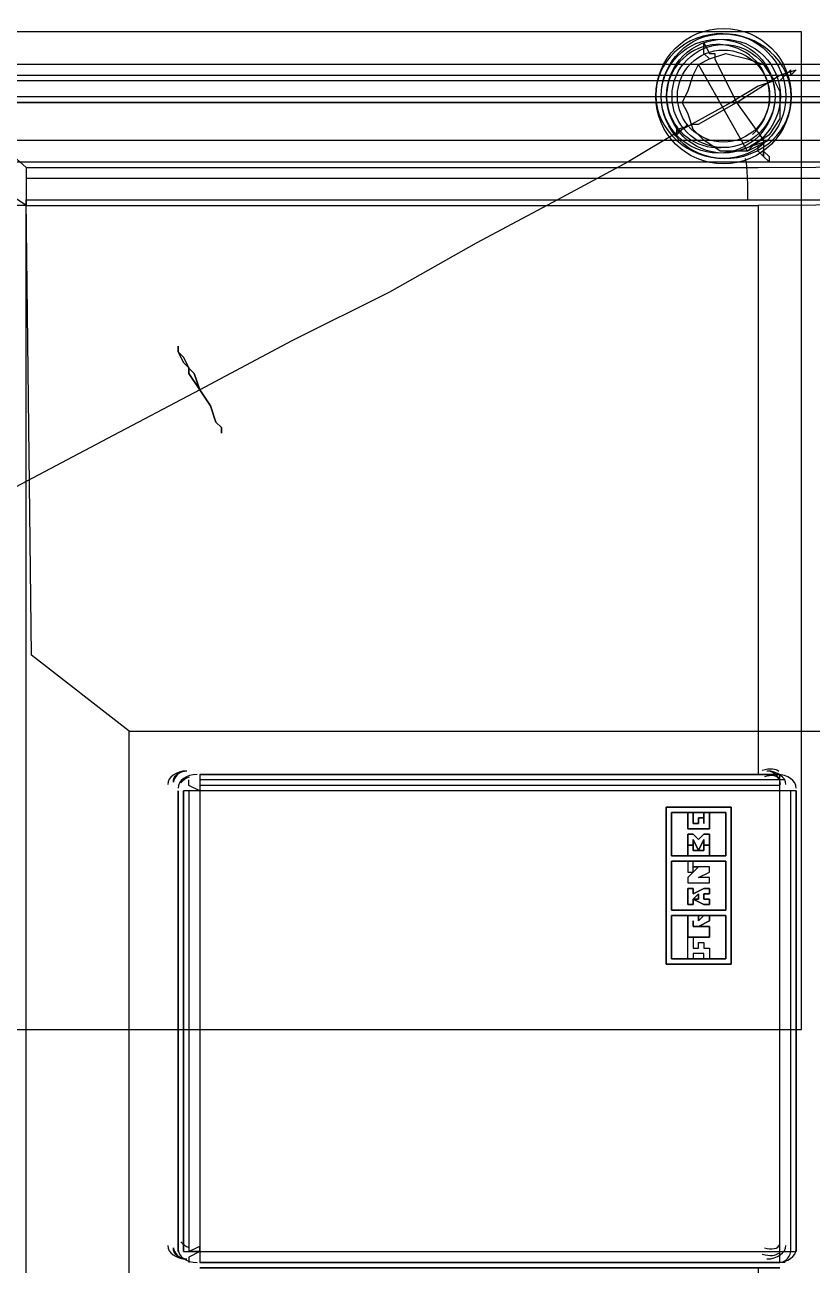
# Model space of a CAD drawing. Header units: millimetres. Extents: x -5841 to 140562, y 1006 to 102310.
# Drawn here: x 97216.3 to 97370, y 16303.5 to 16545.7 of the extents above; entities that cross this region are included whole.
import ezdxf

# ---------------------------------------------------------------- set-up
doc = ezdxf.new("R2010")
doc.units = ezdxf.units.MM
doc.header["$LTSCALE"] = 10
doc.layers.add('PDF18_1-EeAa_3D-01', color=7, linetype='Continuous')
doc.layers.add('PDF18_1-Electrical_App-01', color=7, linetype='Continuous')

msp = doc.modelspace()

# ---------------------------------------------------------------- linework, layer by layer
at = {"layer": 'PDF18_1-EeAa_3D-01', "lineweight": 25}
for points in [[(97349.91639, 16538.98708), (97348.85808, 16540.04538), (97348.85808, 16541.10369), (97348.85808, 16542.162), (97348.85808, 16541.10369), (97348.85808, 16542.162), (97349.91639, 16540.04538), (97350.97469, 16540.04538), (97350.97469, 16538.98708), (97355.20792, 16530.52062), (97363.67437, 16535.81216), (97366.84929, 16536.87046), (97365.79098, 16535.81216), (97365.79098, 16536.87046), (97364.73268, 16535.81216), (97363.67437, 16534.75385)], [(97362.61606, 16534.75385), (97363.67437, 16532.63724), (97363.67437, 16530.52062), (97363.67437, 16527.3457), (97361.55776, 16524.17078), (97358.38284, 16522.05417), (97357.32453, 16520.99586), (97356.26622, 16520.99586), (97352.033, 16520.99586), (97348.85808, 16523.11248), (97346.74147, 16525.22909), (97345.68316, 16528.40401), (97344.62485, 16530.52062), (97345.68316, 16532.63724), (97346.74147, 16535.81216), (97347.79977, 16537.92877), (97349.91639, 16538.98708), (97353.0913, 16540.04538), (97357.32453, 16538.98708), (97360.49945, 16537.92877), (97362.61606, 16534.75385), (97359.44114, 16533.69554), (97354.14961, 16530.52062), (97344.62485, 16525.22909), (97334.04179, 16518.87925), (97320.2838, 16511.47111), (97304.4092, 16503.00465), (97287.4763, 16493.47989), (97268.42678, 16483.95514), (97250.43557, 16474.43038), (97252.55218, 16471.25546), (97253.61049, 16468.08054), (97254.6688, 16467.02223), (97254.6688, 16465.96392), (97254.6688, 16467.02223), (97253.61049, 16468.08054), (97252.55218, 16471.25546), (97250.43557, 16474.43038), (97249.37726, 16477.6053), (97247.26065, 16479.72191), (97246.20234, 16481.83852), (97246.20234, 16482.89683), (97246.20234, 16481.83852), (97247.26065, 16480.78022), (97248.31896, 16478.6636), (97248.31896, 16477.6053), (97250.43557, 16474.43038), (97248.31896, 16477.6053), (97248.31896, 16478.6636), (97247.26065, 16480.78022), (97246.20234, 16481.83852), (97246.20234, 16482.89683), (97246.20234, 16481.83852), (97247.26065, 16479.72191), (97249.37726, 16477.6053), (97250.43557, 16474.43038), (97252.55218, 16471.25546), (97253.61049, 16468.08054), (97254.6688, 16467.02223), (97254.6688, 16465.96392), (97254.6688, 16467.02223), (97253.61049, 16468.08054), (97252.55218, 16471.25546), (97250.43557, 16474.43038), (97232.44436, 16464.90562), (97214.45315, 16455.38086)], [(97580.62721, 16534.75385), (97185.87887, 16534.75385), (97184.82057, 16534.75385), (97183.76226, 16534.75385), (97182.70395, 16534.75385), (97181.64565, 16535.81216), (97179.52903, 16535.81216), (97177.41242, 16536.87046), (97175.29581, 16537.92877), (97173.17919, 16537.92877), (97174.2375, 16535.81216), (97175.29581, 16534.75385), (97175.29581, 16532.63724), (97176.35411, 16531.57893), (97177.41242, 16530.52062), (97177.41242, 16529.46232), (97177.41242, 16528.40401), (97177.41242, 16174.92963), (97177.41242, 16173.87132)], [(97345.68316, 16526.2874), (97344.62485, 16525.22909), (97343.56655, 16524.17078), (97343.56655, 16525.22909), (97346.74147, 16526.2874), (97347.79977, 16526.2874), (97355.20792, 16530.52062), (97360.49945, 16523.11248), (97360.49945, 16522.05417), (97360.49945, 16520.99586), (97361.55776, 16519.93756), (97361.55776, 16518.87925), (97360.49945, 16519.93756), (97360.49945, 16520.99586), (97360.49945, 16519.93756), (97359.44114, 16520.99586), (97359.44114, 16522.05417), (97357.32453, 16520.99586), (97347.79977, 16537.92877)], [(97347.79977, 16537.92877), (97347.79977, 16537.92877)], [(97350.97469, 16538.98708), (97350.97469, 16538.98708)], [(97366.84929, 16536.87046), (97366.84929, 16536.87046)], [(97181.64565, 16535.81216), (97584.86044, 16535.81216)], [(97576.39398, 16530.52062), (97574.27737, 16530.52062), (97574.27737, 16531.57893), (97192.22871, 16531.57893), (97192.22871, 16530.52062), (97190.1121, 16530.52062), (97185.87887, 16534.75385)], [(97362.61606, 16534.75385), (97362.61606, 16534.75385)], [(97363.67437, 16535.81216), (97363.67437, 16535.81216)], [(97363.67437, 16535.81216), (97363.67437, 16535.81216)], [(97364.73268, 16535.81216), (97364.73268, 16535.81216)], [(97365.79098, 16535.81216), (97365.79098, 16535.81216)], [(97564.75261, 16526.2874), (97570.04414, 16526.2874), (97574.27737, 16530.52062), (97192.22871, 16530.52062), (97196.46194, 16526.2874), (97201.75347, 16526.2874)], [(97192.22871, 16530.52062), (97574.27737, 16530.52062)], [(97199.63686, 16529.46232), (97209.16162, 16523.11248), (97505.48745, 16523.11248), (97557.34447, 16523.11248), (97566.86923, 16529.46232)], [(97355.20792, 16530.52062), (97355.20792, 16530.52062)], [(97355.20792, 16530.52062), (97355.20792, 16530.52062)], [(97207.045, 16526.2874), (97216.56976, 16517.82094), (97359.44114, 16517.82094), (97550.99463, 16518.87925), (97559.46108, 16526.2874)], [(97344.62485, 16525.22909), (97343.56655, 16524.17078), (97344.62485, 16525.22909)], [(97216.56976, 16510.4128), (97213.39484, 16512.52941), (97211.27823, 16514.64603), (97210.21992, 16515.70433), (97200.69516, 16523.11248)], [(97356.26622, 16520.99586), (97355.20792, 16520.99586), (97361.55776, 16523.11248), (97359.44114, 16522.05417), (97357.32453, 16520.99586)], [(97361.55776, 16523.11248), (97361.55776, 16523.11248)], [(97355.20792, 16520.99586), (97355.20792, 16520.99586)], [(97356.26622, 16520.99586), (97356.26622, 16520.99586)], [(97357.32453, 16520.99586), (97357.32453, 16520.99586)], [(97359.44114, 16522.05417), (97359.44114, 16522.05417)], [(97216.56976, 16517.82094), (97216.56976, 16516.76264), (97216.56976, 16515.70433), (97216.56976, 16514.64603), (97216.56976, 16513.58772), (97216.56976, 16511.47111), (97216.56976, 16510.4128), (97212.33654, 16510.4128), (97209.16162, 16510.4128), (97207.045, 16510.4128)], [(97211.27823, 16518.87925), (97506.54575, 16518.87925), (97556.28616, 16518.87925)], [(97216.56976, 16517.82094), (97216.56976, 16517.82094)], [(97359.44114, 16517.82094), (97359.44114, 16517.82094)], [(97216.56976, 16515.70433), (97359.44114, 16515.70433), (97550.99463, 16515.70433)], [(97236.67759, 16407.75707), (97217.62807, 16422.57336), (97216.56976, 16511.47111), (97506.54575, 16511.47111)], [(97216.56976, 16511.47111), (97216.56976, 16511.47111)], [(97359.44114, 16302.98472), (97363.67437, 16302.98472), (97250.43557, 16302.98472), (97359.44114, 16302.98472), (97359.44114, 16191.86253), (97216.56976, 16191.86253), (97216.56976, 16510.4128), (97359.44114, 16510.4128), (97359.44114, 16399.29061), (97250.43557, 16399.29061), (97250.43557, 16398.23231), (97250.43557, 16396.11569), (97248.31896, 16396.11569), (97247.26065, 16396.11569)], [(97216.56976, 16510.4128), (97216.56976, 16510.4128)], [(97359.44114, 16191.86253), (97550.99463, 16191.86253), (97550.99463, 16511.47111), (97359.44114, 16510.4128)], [(97359.44114, 16510.4128), (97359.44114, 16510.4128)], [(97359.44114, 16510.4128), (97359.44114, 16510.4128)], [(97250.43557, 16474.43038), (97250.43557, 16474.43038)], [(97250.43557, 16474.43038), (97250.43557, 16474.43038)], [(97217.62807, 16422.57336), (97217.62807, 16422.57336)], [(97236.67759, 16407.75707), (97236.67759, 16407.75707)], [(97250.43557, 16399.29061), (97363.67437, 16399.29061), (97359.44114, 16399.29061)], [(97250.43557, 16399.29061), (97250.43557, 16399.29061)], [(97363.67437, 16399.29061), (97250.43557, 16399.29061), (97363.67437, 16399.29061)], [(97250.43557, 16399.29061), (97250.43557, 16399.29061)], [(97250.43557, 16399.29061), (97250.43557, 16399.29061)], [(97250.43557, 16399.29061), (97250.43557, 16399.29061)], [(97359.44114, 16399.29061), (97359.44114, 16399.29061)], [(97363.67437, 16399.29061), (97363.67437, 16399.29061)], [(97363.67437, 16399.29061), (97363.67437, 16399.29061)], [(97366.84929, 16396.11569), (97365.79098, 16396.11569), (97363.67437, 16396.11569), (97363.67437, 16398.23231), (97363.67437, 16399.29061)], [(97363.67437, 16399.29061), (97363.67437, 16399.29061)], [(97363.67437, 16399.29061), (97363.67437, 16399.29061)], [(97363.67437, 16399.29061), (97363.67437, 16399.29061)], [(97247.26065, 16398.23231), (97247.26065, 16398.23231)], [(97250.43557, 16396.11569), (97248.31896, 16397.174), (97248.31896, 16398.23231)], [(97248.31896, 16398.23231), (97248.31896, 16398.23231)], [(97248.31896, 16396.11569), (97248.31896, 16306.15964), (97250.43557, 16306.15964), (97363.67437, 16306.15964), (97363.67437, 16397.174), (97250.43557, 16397.174), (97250.43557, 16306.15964), (97250.43557, 16307.21794), (97250.43557, 16306.15964), (97363.67437, 16306.15964), (97363.67437, 16397.174), (97250.43557, 16397.174), (97250.43557, 16306.15964), (97248.31896, 16306.15964), (97250.43557, 16307.21794)], [(97364.73268, 16398.23231), (97363.67437, 16398.23231), (97250.43557, 16398.23231)], [(97250.43557, 16397.174), (97250.43557, 16397.174)], [(97250.43557, 16397.174), (97250.43557, 16397.174)], [(97363.67437, 16397.174), (97363.67437, 16397.174)], [(97363.67437, 16397.174), (97363.67437, 16397.174)], [(97365.79098, 16398.23231), (97365.79098, 16398.23231)], [(97365.79098, 16398.23231), (97365.79098, 16398.23231)], [(97246.20234, 16396.11569), (97246.20234, 16396.11569)], [(97247.26065, 16306.15964), (97247.26065, 16396.11569), (97247.26065, 16306.15964)], [(97247.26065, 16396.11569), (97247.26065, 16396.11569)], [(97247.26065, 16396.11569), (97247.26065, 16396.11569)], [(97250.43557, 16396.11569), (97250.43557, 16396.11569)], [(97363.67437, 16396.11569), (97363.67437, 16396.11569)], [(97366.84929, 16396.11569), (97366.84929, 16396.11569)], [(97366.84929, 16306.15964), (97366.84929, 16396.11569), (97366.84929, 16306.15964)], [(97366.84929, 16396.11569), (97366.84929, 16396.11569)], [(97366.84929, 16396.11569), (97366.84929, 16396.11569)], [(97366.84929, 16396.11569), (97366.84929, 16396.11569)], [(97341.44993, 16392.94077), (97354.14961, 16392.94077), (97341.44993, 16392.94077)], [(97341.44993, 16362.24988), (97341.44993, 16392.94077), (97341.44993, 16362.24988)], [(97341.44993, 16392.94077), (97341.44993, 16392.94077)], [(97341.44993, 16392.94077), (97341.44993, 16392.94077)], [(97342.50824, 16391.88247), (97342.50824, 16383.41601), (97342.50824, 16391.88247)], [(97342.50824, 16391.88247), (97353.0913, 16391.88247), (97342.50824, 16391.88247)], [(97342.50824, 16391.88247), (97342.50824, 16391.88247)], [(97342.50824, 16391.88247), (97342.50824, 16391.88247)], [(97345.68316, 16391.88247), (97345.68316, 16391.88247)], [(97345.68316, 16391.88247), (97345.68316, 16391.88247)], [(97345.68316, 16391.88247), (97345.68316, 16391.88247)], [(97346.74147, 16391.88247), (97346.74147, 16391.88247)], [(97346.74147, 16391.88247), (97346.74147, 16391.88247)], [(97346.74147, 16391.88247), (97346.74147, 16391.88247)], [(97348.85808, 16391.88247), (97348.85808, 16391.88247)], [(97348.85808, 16391.88247), (97348.85808, 16391.88247)], [(97348.85808, 16391.88247), (97348.85808, 16391.88247)], [(97349.91639, 16391.88247), (97349.91639, 16391.88247)], [(97349.91639, 16391.88247), (97349.91639, 16391.88247)], [(97349.91639, 16391.88247), (97349.91639, 16391.88247)], [(97353.0913, 16383.41601), (97353.0913, 16391.88247), (97353.0913, 16383.41601)], [(97353.0913, 16391.88247), (97353.0913, 16391.88247)], [(97353.0913, 16391.88247), (97353.0913, 16391.88247)], [(97354.14961, 16362.24988), (97354.14961, 16392.94077), (97354.14961, 16362.24988)], [(97354.14961, 16392.94077), (97354.14961, 16392.94077)], [(97354.14961, 16392.94077), (97354.14961, 16392.94077)], [(97346.74147, 16390.82416), (97346.74147, 16390.82416)], [(97346.74147, 16390.82416), (97346.74147, 16390.82416)], [(97346.74147, 16390.82416), (97346.74147, 16390.82416)], [(97346.74147, 16389.76585), (97346.74147, 16389.76585)], [(97346.74147, 16389.76585), (97346.74147, 16389.76585)], [(97346.74147, 16389.76585), (97346.74147, 16389.76585)], [(97347.79977, 16390.82416), (97347.79977, 16390.82416)], [(97347.79977, 16390.82416), (97347.79977, 16390.82416)], [(97347.79977, 16390.82416), (97347.79977, 16390.82416)], [(97347.79977, 16389.76585), (97347.79977, 16389.76585)], [(97347.79977, 16389.76585), (97347.79977, 16389.76585)], [(97347.79977, 16389.76585), (97347.79977, 16389.76585)], [(97348.85808, 16390.82416), (97348.85808, 16390.82416)], [(97348.85808, 16390.82416), (97348.85808, 16390.82416)], [(97348.85808, 16390.82416), (97348.85808, 16390.82416)], [(97348.85808, 16390.82416), (97348.85808, 16390.82416)], [(97348.85808, 16390.82416), (97348.85808, 16390.82416)], [(97348.85808, 16390.82416), (97348.85808, 16390.82416)], [(97348.85808, 16389.76585), (97348.85808, 16389.76585)], [(97348.85808, 16389.76585), (97348.85808, 16389.76585)], [(97348.85808, 16389.76585), (97348.85808, 16389.76585)], [(97345.68316, 16388.70755), (97345.68316, 16388.70755)], [(97345.68316, 16388.70755), (97345.68316, 16388.70755)], [(97345.68316, 16388.70755), (97345.68316, 16388.70755)], [(97345.68316, 16387.64924), (97345.68316, 16387.64924)], [(97345.68316, 16387.64924), (97345.68316, 16387.64924)], [(97345.68316, 16387.64924), (97345.68316, 16387.64924)], [(97346.74147, 16388.70755), (97346.74147, 16388.70755)], [(97346.74147, 16388.70755), (97346.74147, 16388.70755)], [(97346.74147, 16388.70755), (97346.74147, 16388.70755)], [(97346.74147, 16387.64924), (97346.74147, 16387.64924)], [(97346.74147, 16387.64924), (97346.74147, 16387.64924)], [(97346.74147, 16387.64924), (97346.74147, 16387.64924)], [(97346.74147, 16386.59093), (97346.74147, 16386.59093)], [(97346.74147, 16386.59093), (97346.74147, 16386.59093)], [(97346.74147, 16386.59093), (97346.74147, 16386.59093)], [(97347.79977, 16386.59093), (97347.79977, 16386.59093)], [(97347.79977, 16386.59093), (97347.79977, 16386.59093)], [(97347.79977, 16386.59093), (97347.79977, 16386.59093)], [(97348.85808, 16388.70755), (97348.85808, 16388.70755)], [(97348.85808, 16388.70755), (97348.85808, 16388.70755)], [(97348.85808, 16388.70755), (97348.85808, 16388.70755)], [(97348.85808, 16387.64924), (97348.85808, 16387.64924)], [(97348.85808, 16387.64924), (97348.85808, 16387.64924)], [(97348.85808, 16387.64924), (97348.85808, 16387.64924)], [(97348.85808, 16387.64924), (97348.85808, 16387.64924)], [(97348.85808, 16386.59093), (97348.85808, 16386.59093)], [(97348.85808, 16386.59093), (97348.85808, 16386.59093)], [(97348.85808, 16386.59093), (97348.85808, 16386.59093)], [(97349.91639, 16388.70755), (97349.91639, 16388.70755)], [(97349.91639, 16388.70755), (97349.91639, 16388.70755)], [(97349.91639, 16388.70755), (97349.91639, 16388.70755)], [(97349.91639, 16387.64924), (97349.91639, 16387.64924)], [(97349.91639, 16387.64924), (97349.91639, 16387.64924)], [(97349.91639, 16387.64924), (97349.91639, 16387.64924)], [(97345.68316, 16385.53263), (97345.68316, 16385.53263)], [(97345.68316, 16385.53263), (97345.68316, 16385.53263)], [(97345.68316, 16385.53263), (97345.68316, 16385.53263)], [(97345.68316, 16385.53263), (97345.68316, 16385.53263)], [(97345.68316, 16385.53263), (97345.68316, 16385.53263)], [(97345.68316, 16385.53263), (97345.68316, 16385.53263)], [(97346.74147, 16385.53263), (97346.74147, 16385.53263)], [(97346.74147, 16385.53263), (97346.74147, 16385.53263)], [(97346.74147, 16385.53263), (97346.74147, 16385.53263)], [(97346.74147, 16385.53263), (97346.74147, 16385.53263)], [(97346.74147, 16385.53263), (97346.74147, 16385.53263)], [(97346.74147, 16385.53263), (97346.74147, 16385.53263)], [(97346.74147, 16384.47432), (97346.74147, 16384.47432)], [(97346.74147, 16384.47432), (97346.74147, 16384.47432)], [(97346.74147, 16384.47432), (97346.74147, 16384.47432)], [(97347.79977, 16384.47432), (97347.79977, 16384.47432)], [(97347.79977, 16384.47432), (97347.79977, 16384.47432)], [(97347.79977, 16384.47432), (97347.79977, 16384.47432)], [(97347.79977, 16384.47432), (97347.79977, 16384.47432)], [(97347.79977, 16384.47432), (97347.79977, 16384.47432)], [(97347.79977, 16384.47432), (97347.79977, 16384.47432)], [(97348.85808, 16385.53263), (97348.85808, 16385.53263)], [(97348.85808, 16385.53263), (97348.85808, 16385.53263)], [(97348.85808, 16385.53263), (97348.85808, 16385.53263)], [(97348.85808, 16385.53263), (97348.85808, 16385.53263)], [(97348.85808, 16385.53263), (97348.85808, 16385.53263)], [(97348.85808, 16385.53263), (97348.85808, 16385.53263)], [(97348.85808, 16384.47432), (97348.85808, 16384.47432)], [(97348.85808, 16384.47432), (97348.85808, 16384.47432)], [(97348.85808, 16384.47432), (97348.85808, 16384.47432)], [(97349.91639, 16385.53263), (97349.91639, 16385.53263)], [(97349.91639, 16385.53263), (97349.91639, 16385.53263)], [(97349.91639, 16385.53263), (97349.91639, 16385.53263)], [(97349.91639, 16385.53263), (97349.91639, 16385.53263)], [(97349.91639, 16385.53263), (97349.91639, 16385.53263)], [(97349.91639, 16385.53263), (97349.91639, 16385.53263)], [(97353.0913, 16383.41601), (97342.50824, 16383.41601), (97353.0913, 16383.41601)], [(97342.50824, 16383.41601), (97342.50824, 16383.41601)], [(97342.50824, 16383.41601), (97342.50824, 16383.41601)], [(97342.50824, 16382.35771), (97353.0913, 16382.35771), (97342.50824, 16382.35771)], [(97342.50824, 16382.35771), (97342.50824, 16372.83295), (97342.50824, 16382.35771)], [(97342.50824, 16382.35771), (97342.50824, 16382.35771)], [(97342.50824, 16382.35771), (97342.50824, 16382.35771)], [(97345.68316, 16383.41601), (97345.68316, 16383.41601)], [(97345.68316, 16383.41601), (97345.68316, 16383.41601)], [(97345.68316, 16383.41601), (97345.68316, 16383.41601)], [(97345.68316, 16382.35771), (97345.68316, 16382.35771)], [(97345.68316, 16382.35771), (97345.68316, 16382.35771)], [(97345.68316, 16382.35771), (97345.68316, 16382.35771)], [(97346.74147, 16383.41601), (97346.74147, 16383.41601)], [(97346.74147, 16383.41601), (97346.74147, 16383.41601)], [(97346.74147, 16383.41601), (97346.74147, 16383.41601)], [(97346.74147, 16382.35771), (97346.74147, 16382.35771)], [(97346.74147, 16382.35771), (97346.74147, 16382.35771)], [(97346.74147, 16382.35771), (97346.74147, 16382.35771)], [(97348.85808, 16383.41601), (97348.85808, 16383.41601)], [(97348.85808, 16383.41601), (97348.85808, 16383.41601)], [(97348.85808, 16383.41601), (97348.85808, 16383.41601)], [(97349.91639, 16383.41601), (97349.91639, 16383.41601)], [(97349.91639, 16383.41601), (97349.91639, 16383.41601)], [(97349.91639, 16383.41601), (97349.91639, 16383.41601)], [(97353.0913, 16383.41601), (97353.0913, 16383.41601)], [(97353.0913, 16383.41601), (97353.0913, 16383.41601)], [(97353.0913, 16372.83295), (97353.0913, 16382.35771), (97353.0913, 16372.83295)], [(97353.0913, 16382.35771), (97353.0913, 16382.35771)], [(97353.0913, 16382.35771), (97353.0913, 16382.35771)], [(97345.68316, 16380.2411), (97345.68316, 16380.2411)], [(97345.68316, 16380.2411), (97345.68316, 16380.2411)], [(97345.68316, 16380.2411), (97345.68316, 16380.2411)], [(97346.74147, 16381.2994), (97346.74147, 16381.2994)], [(97346.74147, 16381.2994), (97346.74147, 16381.2994)], [(97346.74147, 16381.2994), (97346.74147, 16381.2994)], [(97346.74147, 16381.2994), (97346.74147, 16381.2994)], [(97346.74147, 16381.2994), (97346.74147, 16381.2994)], [(97346.74147, 16381.2994), (97346.74147, 16381.2994)], [(97346.74147, 16380.2411), (97346.74147, 16380.2411)], [(97346.74147, 16380.2411), (97346.74147, 16380.2411)], [(97346.74147, 16380.2411), (97346.74147, 16380.2411)], [(97347.79977, 16381.2994), (97347.79977, 16381.2994)], [(97347.79977, 16381.2994), (97347.79977, 16381.2994)], [(97347.79977, 16381.2994), (97347.79977, 16381.2994)], [(97349.91639, 16381.2994), (97349.91639, 16381.2994)], [(97349.91639, 16381.2994), (97349.91639, 16381.2994)], [(97349.91639, 16381.2994), (97349.91639, 16381.2994)], [(97349.91639, 16380.2411), (97349.91639, 16380.2411)], [(97349.91639, 16380.2411), (97349.91639, 16380.2411)], [(97349.91639, 16380.2411), (97349.91639, 16380.2411)], [(97345.68316, 16379.18279), (97345.68316, 16379.18279)], [(97345.68316, 16379.18279), (97345.68316, 16379.18279)], [(97345.68316, 16379.18279), (97345.68316, 16379.18279)], [(97345.68316, 16378.12448), (97345.68316, 16378.12448)], [(97345.68316, 16378.12448), (97345.68316, 16378.12448)], [(97345.68316, 16378.12448), (97345.68316, 16378.12448)], [(97345.68316, 16377.06618), (97345.68316, 16377.06618)], [(97345.68316, 16377.06618), (97345.68316, 16377.06618)], [(97346.74147, 16378.12448), (97346.74147, 16378.12448)], [(97346.74147, 16378.12448), (97346.74147, 16378.12448)], [(97346.74147, 16378.12448), (97346.74147, 16378.12448)], [(97346.74147, 16377.06618), (97346.74147, 16377.06618)], [(97346.74147, 16377.06618), (97346.74147, 16377.06618)], [(97347.79977, 16379.18279), (97347.79977, 16379.18279)], [(97347.79977, 16379.18279), (97347.79977, 16379.18279)], [(97347.79977, 16379.18279), (97347.79977, 16379.18279)], [(97348.85808, 16379.18279), (97348.85808, 16379.18279)], [(97348.85808, 16379.18279), (97348.85808, 16379.18279)], [(97348.85808, 16379.18279), (97348.85808, 16379.18279)], [(97348.85808, 16378.12448), (97348.85808, 16378.12448)], [(97348.85808, 16378.12448), (97348.85808, 16378.12448)], [(97348.85808, 16378.12448), (97348.85808, 16378.12448)], [(97348.85808, 16378.12448), (97348.85808, 16378.12448)], [(97348.85808, 16378.12448), (97348.85808, 16378.12448)], [(97348.85808, 16377.06618), (97348.85808, 16377.06618)], [(97348.85808, 16377.06618), (97348.85808, 16377.06618)], [(97349.91639, 16379.18279), (97349.91639, 16379.18279)], [(97349.91639, 16379.18279), (97349.91639, 16379.18279)], [(97349.91639, 16379.18279), (97349.91639, 16379.18279)], [(97349.91639, 16378.12448), (97349.91639, 16378.12448)], [(97349.91639, 16378.12448), (97349.91639, 16378.12448)], [(97349.91639, 16378.12448), (97349.91639, 16378.12448)], [(97349.91639, 16377.06618), (97349.91639, 16377.06618)], [(97349.91639, 16377.06618), (97349.91639, 16377.06618)], [(97346.74147, 16376.00787), (97346.74147, 16376.00787)], [(97346.74147, 16376.00787), (97346.74147, 16376.00787)], [(97346.74147, 16374.94956), (97346.74147, 16374.94956)], [(97346.74147, 16374.94956), (97346.74147, 16374.94956)], [(97346.74147, 16374.94956), (97346.74147, 16374.94956)], [(97346.74147, 16374.94956), (97346.74147, 16374.94956)], [(97347.79977, 16376.00787), (97347.79977, 16376.00787)], [(97347.79977, 16376.00787), (97347.79977, 16376.00787)], [(97347.79977, 16374.94956), (97347.79977, 16374.94956)], [(97347.79977, 16374.94956), (97347.79977, 16374.94956)], [(97347.79977, 16374.94956), (97347.79977, 16374.94956)], [(97348.85808, 16376.00787), (97348.85808, 16376.00787)], [(97348.85808, 16376.00787), (97348.85808, 16376.00787)], [(97348.85808, 16376.00787), (97348.85808, 16376.00787)], [(97348.85808, 16376.00787), (97348.85808, 16376.00787)], [(97348.85808, 16374.94956), (97348.85808, 16374.94956)], [(97348.85808, 16374.94956), (97348.85808, 16374.94956)], [(97349.91639, 16376.00787), (97349.91639, 16376.00787)], [(97349.91639, 16376.00787), (97349.91639, 16376.00787)], [(97349.91639, 16374.94956), (97349.91639, 16374.94956)], [(97349.91639, 16374.94956), (97349.91639, 16374.94956)], [(97353.0913, 16372.83295), (97342.50824, 16372.83295), (97353.0913, 16372.83295)], [(97342.50824, 16372.83295), (97342.50824, 16372.83295)], [(97342.50824, 16372.83295), (97342.50824, 16372.83295)], [(97345.68316, 16373.89126), (97345.68316, 16373.89126)], [(97345.68316, 16373.89126), (97345.68316, 16373.89126)], [(97346.74147, 16373.89126), (97346.74147, 16373.89126)], [(97346.74147, 16373.89126), (97346.74147, 16373.89126)], [(97348.85808, 16373.89126), (97348.85808, 16373.89126)], [(97348.85808, 16373.89126), (97348.85808, 16373.89126)], [(97349.91639, 16373.89126), (97349.91639, 16373.89126)], [(97349.91639, 16373.89126), (97349.91639, 16373.89126)], [(97353.0913, 16372.83295), (97353.0913, 16372.83295)], [(97353.0913, 16372.83295), (97353.0913, 16372.83295)], [(97342.50824, 16371.77464), (97353.0913, 16371.77464), (97342.50824, 16371.77464)], [(97342.50824, 16363.30819), (97342.50824, 16371.77464), (97342.50824, 16363.30819)], [(97342.50824, 16371.77464), (97342.50824, 16371.77464)], [(97342.50824, 16371.77464), (97342.50824, 16371.77464)], [(97342.50824, 16371.77464), (97342.50824, 16371.77464)], [(97345.68316, 16371.77464), (97345.68316, 16371.77464)], [(97345.68316, 16371.77464), (97345.68316, 16371.77464)], [(97345.68316, 16371.77464), (97345.68316, 16371.77464)], [(97345.68316, 16370.71634), (97345.68316, 16370.71634)], [(97345.68316, 16370.71634), (97345.68316, 16370.71634)], [(97345.68316, 16370.71634), (97345.68316, 16370.71634)], [(97346.74147, 16371.77464), (97346.74147, 16371.77464)], [(97346.74147, 16371.77464), (97346.74147, 16371.77464)], [(97346.74147, 16371.77464), (97346.74147, 16371.77464)], [(97346.74147, 16370.71634), (97346.74147, 16370.71634)], [(97346.74147, 16370.71634), (97346.74147, 16370.71634)], [(97346.74147, 16370.71634), (97346.74147, 16370.71634)], [(97346.74147, 16370.71634), (97346.74147, 16370.71634)], [(97346.74147, 16370.71634), (97346.74147, 16370.71634)], [(97346.74147, 16370.71634), (97346.74147, 16370.71634)], [(97346.74147, 16369.65803), (97346.74147, 16369.65803)], [(97346.74147, 16369.65803), (97346.74147, 16369.65803)], [(97346.74147, 16369.65803), (97346.74147, 16369.65803)], [(97346.74147, 16369.65803), (97346.74147, 16369.65803)], [(97346.74147, 16369.65803), (97346.74147, 16369.65803)], [(97346.74147, 16369.65803), (97346.74147, 16369.65803)], [(97347.79977, 16371.77464), (97347.79977, 16371.77464)], [(97347.79977, 16371.77464), (97347.79977, 16371.77464)], [(97347.79977, 16371.77464), (97347.79977, 16371.77464)], [(97347.79977, 16371.77464), (97347.79977, 16371.77464)], [(97347.79977, 16370.71634), (97347.79977, 16370.71634)], [(97347.79977, 16370.71634), (97347.79977, 16370.71634)], [(97347.79977, 16370.71634), (97347.79977, 16370.71634)], [(97347.79977, 16369.65803), (97347.79977, 16369.65803)], [(97347.79977, 16369.65803), (97347.79977, 16369.65803)], [(97347.79977, 16369.65803), (97347.79977, 16369.65803)], [(97347.79977, 16369.65803), (97347.79977, 16369.65803)], [(97347.79977, 16369.65803), (97347.79977, 16369.65803)], [(97347.79977, 16369.65803), (97347.79977, 16369.65803)], [(97348.85808, 16371.77464), (97348.85808, 16371.77464)], [(97348.85808, 16371.77464), (97348.85808, 16371.77464)], [(97348.85808, 16371.77464), (97348.85808, 16371.77464)], [(97348.85808, 16369.65803), (97348.85808, 16369.65803)], [(97348.85808, 16369.65803), (97348.85808, 16369.65803)], [(97348.85808, 16369.65803), (97348.85808, 16369.65803)], [(97349.91639, 16371.77464), (97349.91639, 16371.77464)], [(97349.91639, 16371.77464), (97349.91639, 16371.77464)], [(97349.91639, 16371.77464), (97349.91639, 16371.77464)], [(97349.91639, 16370.71634), (97349.91639, 16370.71634)], [(97349.91639, 16370.71634), (97349.91639, 16370.71634)], [(97349.91639, 16370.71634), (97349.91639, 16370.71634)], [(97349.91639, 16369.65803), (97349.91639, 16369.65803)], [(97349.91639, 16369.65803), (97349.91639, 16369.65803)], [(97349.91639, 16369.65803), (97349.91639, 16369.65803)], [(97353.0913, 16363.30819), (97353.0913, 16371.77464), (97353.0913, 16363.30819)], [(97353.0913, 16371.77464), (97353.0913, 16371.77464)], [(97353.0913, 16371.77464), (97353.0913, 16371.77464)], [(97345.68316, 16367.54142), (97345.68316, 16367.54142)], [(97345.68316, 16367.54142), (97345.68316, 16367.54142)], [(97345.68316, 16367.54142), (97345.68316, 16367.54142)], [(97345.68316, 16367.54142), (97345.68316, 16367.54142)], [(97345.68316, 16367.54142), (97345.68316, 16367.54142)], [(97346.74147, 16367.54142), (97346.74147, 16367.54142)], [(97346.74147, 16367.54142), (97346.74147, 16367.54142)], [(97346.74147, 16367.54142), (97346.74147, 16367.54142)], [(97346.74147, 16367.54142), (97346.74147, 16367.54142)], [(97346.74147, 16367.54142), (97346.74147, 16367.54142)], [(97348.85808, 16367.54142), (97348.85808, 16367.54142)], [(97348.85808, 16367.54142), (97348.85808, 16367.54142)], [(97348.85808, 16367.54142), (97348.85808, 16367.54142)], [(97349.91639, 16367.54142), (97349.91639, 16367.54142)], [(97349.91639, 16367.54142), (97349.91639, 16367.54142)], [(97349.91639, 16367.54142), (97349.91639, 16367.54142)], [(97346.74147, 16366.48311), (97346.74147, 16366.48311)], [(97346.74147, 16366.48311), (97346.74147, 16366.48311)], [(97346.74147, 16365.4248), (97346.74147, 16365.4248)], [(97346.74147, 16365.4248), (97346.74147, 16365.4248)], [(97347.79977, 16366.48311), (97347.79977, 16366.48311)], [(97347.79977, 16366.48311), (97347.79977, 16366.48311)], [(97347.79977, 16365.4248), (97347.79977, 16365.4248)], [(97347.79977, 16365.4248), (97347.79977, 16365.4248)], [(97348.85808, 16366.48311), (97348.85808, 16366.48311)], [(97348.85808, 16366.48311), (97348.85808, 16366.48311)], [(97348.85808, 16365.4248), (97348.85808, 16365.4248)], [(97348.85808, 16365.4248), (97348.85808, 16365.4248)], [(97348.85808, 16365.4248), (97348.85808, 16365.4248)], [(97348.85808, 16365.4248), (97348.85808, 16365.4248)], [(97349.91639, 16365.4248), (97349.91639, 16365.4248)], [(97349.91639, 16365.4248), (97349.91639, 16365.4248)], [(97353.0913, 16363.30819), (97342.50824, 16363.30819), (97353.0913, 16363.30819)], [(97342.50824, 16363.30819), (97342.50824, 16363.30819)], [(97342.50824, 16363.30819), (97342.50824, 16363.30819)], [(97345.68316, 16363.30819), (97345.68316, 16363.30819)], [(97345.68316, 16363.30819), (97345.68316, 16363.30819)], [(97345.68316, 16363.30819), (97345.68316, 16363.30819)], [(97346.74147, 16364.3665), (97346.74147, 16364.3665)], [(97346.74147, 16364.3665), (97346.74147, 16364.3665)], [(97346.74147, 16363.30819), (97346.74147, 16363.30819)], [(97346.74147, 16363.30819), (97346.74147, 16363.30819)], [(97348.85808, 16364.3665), (97348.85808, 16364.3665)], [(97348.85808, 16364.3665), (97348.85808, 16364.3665)], [(97348.85808, 16363.30819), (97348.85808, 16363.30819)], [(97348.85808, 16363.30819), (97348.85808, 16363.30819)], [(97349.91639, 16363.30819), (97349.91639, 16363.30819)], [(97349.91639, 16363.30819), (97349.91639, 16363.30819)], [(97353.0913, 16363.30819), (97353.0913, 16363.30819)], [(97353.0913, 16363.30819), (97353.0913, 16363.30819)], [(97341.44993, 16362.24988), (97354.14961, 16362.24988), (97341.44993, 16362.24988)], [(97341.44993, 16362.24988), (97341.44993, 16362.24988)], [(97341.44993, 16362.24988), (97341.44993, 16362.24988)], [(97354.14961, 16362.24988), (97354.14961, 16362.24988)], [(97354.14961, 16362.24988), (97354.14961, 16362.24988)], [(97250.43557, 16307.21794), (97250.43557, 16307.21794)], [(97246.20234, 16306.15964), (97246.20234, 16306.15964)], [(97247.26065, 16306.15964), (97248.31896, 16306.15964), (97250.43557, 16306.15964), (97250.43557, 16304.04302), (97363.67437, 16304.04302), (97363.67437, 16306.15964), (97365.79098, 16306.15964), (97366.84929, 16306.15964)], [(97247.26065, 16306.15964), (97247.26065, 16306.15964)], [(97247.26065, 16306.15964), (97247.26065, 16306.15964)], [(97248.31896, 16306.15964), (97248.31896, 16306.15964)], [(97250.43557, 16306.15964), (97248.31896, 16305.10133), (97248.31896, 16304.04302)], [(97250.43557, 16306.15964), (97250.43557, 16306.15964)], [(97250.43557, 16306.15964), (97250.43557, 16306.15964)], [(97250.43557, 16306.15964), (97250.43557, 16306.15964)], [(97250.43557, 16306.15964), (97250.43557, 16306.15964)], [(97250.43557, 16306.15964), (97250.43557, 16306.15964)], [(97363.67437, 16306.15964), (97363.67437, 16306.15964)], [(97363.67437, 16306.15964), (97363.67437, 16306.15964)], [(97363.67437, 16306.15964), (97363.67437, 16306.15964)], [(97363.67437, 16306.15964), (97363.67437, 16306.15964)], [(97363.67437, 16306.15964), (97363.67437, 16306.15964)], [(97363.67437, 16306.15964), (97363.67437, 16306.15964)], [(97363.67437, 16306.15964), (97363.67437, 16306.15964)], [(97363.67437, 16306.15964), (97363.67437, 16306.15964)], [(97366.84929, 16306.15964), (97366.84929, 16306.15964)], [(97366.84929, 16306.15964), (97366.84929, 16306.15964)], [(97366.84929, 16306.15964), (97366.84929, 16306.15964)], [(97366.84929, 16306.15964), (97366.84929, 16306.15964)], [(97366.84929, 16306.15964), (97366.84929, 16306.15964)], [(97247.26065, 16304.04302), (97247.26065, 16304.04302)], [(97248.31896, 16304.04302), (97248.31896, 16304.04302)], [(97250.43557, 16304.04302), (97363.67437, 16304.04302), (97250.43557, 16304.04302)], [(97250.43557, 16304.04302), (97250.43557, 16304.04302)], [(97250.43557, 16304.04302), (97250.43557, 16304.04302)], [(97250.43557, 16304.04302), (97250.43557, 16304.04302)], [(97363.67437, 16304.04302), (97363.67437, 16304.04302)], [(97363.67437, 16304.04302), (97363.67437, 16304.04302)], [(97363.67437, 16304.04302), (97363.67437, 16304.04302)], [(97365.79098, 16304.04302), (97365.79098, 16304.04302)], [(97365.79098, 16304.04302), (97365.79098, 16304.04302)]]:
    msp.add_lwpolyline(points, dxfattribs=at)
for points in [[(97593.32689, 16537.92877), (97173.17919, 16537.92877), (97173.17919, 16164.34656), (97593.32689, 16164.34656)], [(97375.31574, 16296.63488), (97236.67759, 16296.63488), (97236.67759, 16407.75707), (97375.31574, 16407.75707)], [(97246.20234, 16396.11569), (97246.20234, 16306.15964)], [(97363.67437, 16306.15964), (97363.67437, 16396.11569), (97250.43557, 16396.11569), (97250.43557, 16306.15964)], [(97366.84929, 16306.15964), (97366.84929, 16396.11569)], [(97346.74147, 16388.70755), (97348.85808, 16388.70755), (97349.91639, 16388.70755), (97349.91639, 16391.88247), (97348.85808, 16391.88247), (97348.85808, 16390.82416), (97348.85808, 16389.76585), (97348.85808, 16390.82416), (97347.79977, 16390.82416), (97347.79977, 16389.76585), (97346.74147, 16389.76585), (97346.74147, 16390.82416), (97346.74147, 16391.88247), (97345.68316, 16391.88247), (97345.68316, 16388.70755), (97346.74147, 16388.70755), (97345.68316, 16388.70755), (97345.68316, 16391.88247), (97346.74147, 16391.88247), (97346.74147, 16390.82416), (97346.74147, 16389.76585), (97347.79977, 16389.76585), (97347.79977, 16390.82416), (97348.85808, 16390.82416), (97348.85808, 16389.76585), (97348.85808, 16390.82416), (97348.85808, 16391.88247), (97349.91639, 16391.88247), (97349.91639, 16388.70755), (97348.85808, 16388.70755)], [(97346.74147, 16383.41601), (97348.85808, 16383.41601), (97349.91639, 16383.41601), (97349.91639, 16385.53263), (97348.85808, 16385.53263), (97348.85808, 16384.47432), (97347.79977, 16384.47432), (97348.85808, 16386.59093), (97348.85808, 16385.53263), (97349.91639, 16385.53263), (97349.91639, 16387.64924), (97348.85808, 16387.64924), (97347.79977, 16386.59093), (97346.74147, 16387.64924), (97345.68316, 16387.64924), (97345.68316, 16385.53263), (97346.74147, 16385.53263), (97346.74147, 16386.59093), (97347.79977, 16384.47432), (97346.74147, 16384.47432), (97346.74147, 16385.53263), (97345.68316, 16385.53263), (97345.68316, 16383.41601), (97346.74147, 16383.41601), (97345.68316, 16383.41601), (97345.68316, 16385.53263), (97346.74147, 16385.53263), (97346.74147, 16384.47432), (97347.79977, 16384.47432), (97346.74147, 16386.59093), (97346.74147, 16385.53263), (97345.68316, 16385.53263), (97345.68316, 16387.64924), (97346.74147, 16387.64924), (97347.79977, 16386.59093), (97348.85808, 16387.64924), (97349.91639, 16387.64924), (97349.91639, 16385.53263), (97348.85808, 16385.53263), (97348.85808, 16386.59093), (97347.79977, 16384.47432), (97348.85808, 16384.47432), (97348.85808, 16385.53263), (97349.91639, 16385.53263), (97349.91639, 16383.41601), (97348.85808, 16383.41601)], [(97349.91639, 16378.12448), (97349.91639, 16379.18279), (97348.85808, 16379.18279), (97347.79977, 16379.18279), (97349.91639, 16380.2411), (97349.91639, 16381.2994), (97346.74147, 16381.2994), (97346.74147, 16382.35771), (97345.68316, 16382.35771), (97345.68316, 16380.2411), (97346.74147, 16380.2411), (97346.74147, 16381.2994), (97347.79977, 16381.2994), (97345.68316, 16379.18279), (97345.68316, 16378.12448), (97346.74147, 16378.12448), (97348.85808, 16378.12448), (97349.91639, 16378.12448), (97349.91639, 16379.18279), (97348.85808, 16379.18279), (97347.79977, 16379.18279), (97349.91639, 16380.2411), (97349.91639, 16381.2994), (97346.74147, 16381.2994), (97346.74147, 16382.35771), (97345.68316, 16382.35771), (97345.68316, 16380.2411), (97346.74147, 16380.2411), (97346.74147, 16381.2994), (97347.79977, 16381.2994), (97345.68316, 16379.18279), (97345.68316, 16378.12448), (97346.74147, 16378.12448), (97348.85808, 16378.12448)], [(97346.74147, 16374.94956), (97346.74147, 16373.89126), (97345.68316, 16373.89126), (97345.68316, 16377.06618), (97346.74147, 16377.06618), (97346.74147, 16376.00787), (97348.85808, 16377.06618), (97349.91639, 16377.06618), (97349.91639, 16376.00787), (97348.85808, 16376.00787), (97348.85808, 16374.94956), (97349.91639, 16374.94956), (97349.91639, 16373.89126), (97348.85808, 16373.89126)], [(97346.74147, 16373.89126), (97346.74147, 16374.94956), (97348.85808, 16373.89126), (97349.91639, 16373.89126), (97349.91639, 16374.94956), (97348.85808, 16374.94956), (97348.85808, 16376.00787), (97349.91639, 16376.00787), (97349.91639, 16377.06618), (97348.85808, 16377.06618), (97346.74147, 16376.00787), (97346.74147, 16377.06618), (97345.68316, 16377.06618), (97345.68316, 16373.89126)], [(97347.79977, 16374.94956), (97347.79977, 16376.00787), (97346.74147, 16374.94956)], [(97347.79977, 16376.00787), (97347.79977, 16374.94956), (97346.74147, 16374.94956)], [(97346.74147, 16367.54142), (97348.85808, 16367.54142), (97349.91639, 16367.54142), (97349.91639, 16369.65803), (97348.85808, 16369.65803), (97347.79977, 16369.65803), (97349.91639, 16370.71634), (97349.91639, 16371.77464), (97348.85808, 16371.77464), (97347.79977, 16370.71634), (97347.79977, 16371.77464), (97346.74147, 16371.77464), (97345.68316, 16371.77464), (97345.68316, 16370.71634), (97345.68316, 16367.54142)], [(97346.74147, 16367.54142), (97345.68316, 16367.54142), (97345.68316, 16370.71634), (97345.68316, 16371.77464), (97346.74147, 16371.77464), (97347.79977, 16371.77464), (97347.79977, 16370.71634), (97348.85808, 16371.77464), (97349.91639, 16371.77464), (97349.91639, 16370.71634), (97347.79977, 16369.65803), (97348.85808, 16369.65803), (97349.91639, 16369.65803), (97349.91639, 16367.54142), (97348.85808, 16367.54142)], [(97346.74147, 16370.71634), (97346.74147, 16369.65803), (97347.79977, 16369.65803), (97346.74147, 16369.65803)], [(97346.74147, 16370.71634), (97346.74147, 16369.65803), (97347.79977, 16369.65803), (97346.74147, 16369.65803)], [(97345.68316, 16367.54142), (97346.74147, 16367.54142), (97346.74147, 16366.48311), (97346.74147, 16365.4248), (97347.79977, 16365.4248), (97347.79977, 16366.48311), (97348.85808, 16366.48311), (97348.85808, 16365.4248), (97349.91639, 16365.4248), (97349.91639, 16363.30819), (97348.85808, 16363.30819), (97348.85808, 16364.3665), (97346.74147, 16364.3665), (97346.74147, 16363.30819), (97345.68316, 16363.30819), (97345.68316, 16367.54142), (97346.74147, 16367.54142), (97346.74147, 16366.48311), (97346.74147, 16365.4248), (97347.79977, 16365.4248), (97347.79977, 16366.48311), (97348.85808, 16366.48311), (97348.85808, 16365.4248), (97349.91639, 16365.4248), (97349.91639, 16363.30819), (97348.85808, 16363.30819), (97348.85808, 16364.3665), (97346.74147, 16364.3665), (97346.74147, 16363.30819), (97345.68316, 16363.30819)]]:
    msp.add_lwpolyline(points, close=True, dxfattribs=at)
for points in [[(97247.46675, 16399.94108, 0.315402647), (97245.29539, 16397.81892, -0.41750153)], [(97245.29539, 16306.88093, 0.315402647), (97247.46675, 16304.75877, -0.417501531)]]:
    msp.add_lwpolyline(points, format="xyb", close=True, dxfattribs=at)
msp.add_lwpolyline([(97364.73268, 16304.04302), (97363.14522, 16304.04302, 0.413964783), (97365.79098, 16306.15964), (97365.79098, 16396.11569)], format="xyb", dxfattribs=at)
for centre, radius in [((97352.67143, 16531.74042), 13.23047), ((97352.67142, 16531.74042), 12.17205), ((97352.67144, 16531.74042), 12.17205), ((97351.61635, 16531.74042), 11.1136), ((97352.67143, 16531.74042), 11.1136), ((97352.67142, 16531.74042), 10.05515), ((97352.67144, 16531.74042), 10.05515), ((97352.67142, 16531.74042), 8.99671)]:
    msp.add_circle(centre, radius, dxfattribs=at)
for centre, radius, start, end in [((97351.61635, 16531.74042), 10.05516, 311.9668214, 273.0916542), ((97361.13788, 16397.33011), 2.64577, 0, 89.9999448)]:
    msp.add_arc(centre, radius, start, end, dxfattribs=at)
for points in [[(97364.22366, 16537.45976), (97360.67681, 16543.40279), (97352.6294, 16545.65993), (97346.24928, 16542.50123)], [(97346.24928, 16542.50123), (97339.86916, 16539.34252), (97337.57234, 16531.96411), (97341.1192, 16526.02108)], [(97359.09358, 16520.97961), (97365.47369, 16524.13832), (97367.77051, 16531.51673), (97364.22366, 16537.45976)], [(97341.1192, 16526.02108), (97344.66605, 16520.07805), (97352.71345, 16517.82091), (97359.09358, 16520.97961)], [(97357.43381, 16511.63197), (97357.42441, 16515.74756), (97357.20686, 16519.18029), (97356.93272, 16519.53867)], [(97247.89585, 16399.97587), (97245.85014, 16399.97587), (97244.19178, 16398.79132), (97244.19178, 16397.33011)], [(97247.89585, 16399.97587), (97245.85014, 16399.97587), (97244.19178, 16398.79132), (97244.19178, 16397.33011)], [(97247.89585, 16399.97587), (97245.85014, 16399.97587), (97244.19178, 16398.79132), (97244.19178, 16397.33011)], [(97249.90642, 16399.29061), (97247.86008, 16399.29061), (97246.20234, 16398.10622), (97246.20234, 16396.64485)], [(97248.36413, 16398.80382), (97247.69516, 16398.546), (97247.1198, 16398.13715), (97246.76979, 16397.67088)], [(97363.43948, 16399.87492), (97362.99728, 16400.41555), (97361.71918, 16400.50702), (97360.24143, 16400.10381)], [(97362.56269, 16399.01955), (97362.00032, 16399.14019), (97361.30901, 16399.07521), (97360.64292, 16398.83909)], [(97364.84195, 16397.33011), (97364.84195, 16398.79132), (97363.18359, 16399.97587), (97361.13788, 16399.97587)], [(97363.63648, 16398.19692), (97363.51173, 16398.60269), (97363.12506, 16398.89891), (97362.56269, 16399.01955)], [(97366.84929, 16396.64485), (97366.84929, 16398.10622), (97365.19155, 16399.29061), (97363.14522, 16399.29061)], [(97366.84929, 16396.64485), (97366.84929, 16398.10622), (97365.19155, 16399.29061), (97363.14522, 16399.29061)], [(97366.84929, 16396.64485), (97366.84929, 16398.10622), (97365.19155, 16399.29061), (97363.14522, 16399.29061)], [(97244.19178, 16307.36975), (97244.19178, 16305.90853), (97245.85014, 16304.72398), (97247.89585, 16304.72398)], [(97244.19178, 16307.36975), (97244.19178, 16305.90853), (97245.85014, 16304.72398), (97247.89585, 16304.72398)], [(97244.19178, 16307.36975), (97244.19178, 16305.90853), (97245.85014, 16304.72398), (97247.89585, 16304.72398)], [(97246.20234, 16306.68879), (97246.20234, 16305.22742), (97247.86008, 16304.04302), (97249.90642, 16304.04302)], [(97246.76979, 16308.08728), (97247.1198, 16307.62101), (97247.69516, 16307.21216), (97248.36413, 16306.95434)], [(97360.64292, 16306.91907), (97361.30901, 16306.68295), (97362.00032, 16306.61797), (97362.56269, 16306.73861)], [(97361.13788, 16304.72398), (97363.18359, 16304.72398), (97364.84195, 16305.90853), (97364.84195, 16307.36975)], [(97362.56269, 16306.73861), (97363.12506, 16306.85925), (97363.51173, 16307.15548), (97363.63648, 16307.56124)], [(97363.14522, 16304.04302), (97365.19155, 16304.04302), (97366.84929, 16305.22742), (97366.84929, 16306.68879)], [(97363.14522, 16304.04302), (97365.19155, 16304.04302), (97366.84929, 16305.22742), (97366.84929, 16306.68879)], [(97363.14522, 16304.04302), (97365.19155, 16304.04302), (97366.84929, 16305.22742), (97366.84929, 16306.68879)], [(97360.24143, 16305.65328), (97361.71918, 16305.25006), (97362.99728, 16305.34154), (97363.43948, 16305.88216)]]:
    msp.add_open_spline(points, degree=3, dxfattribs=at)
at = {"layer": 'PDF18_1-Electrical_App-01', "lineweight": 25}
msp.add_lwpolyline([(97367.9076, 16349.55021), (97367.9076, 16544.27861), (97112.85572, 16544.27861), (97112.85572, 16349.55021)], close=True, dxfattribs=at)

doc.saveas('drawing.dxf')
